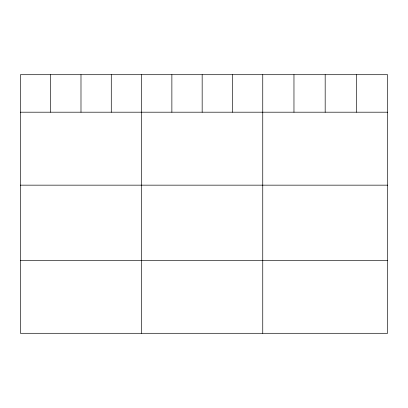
<?xml version="1.0" encoding="UTF-8"?>
<svg xmlns="http://www.w3.org/2000/svg" width="408" height="408" viewBox="0 0 408 408"><rect width="100%" height="100%" fill="white"/><g stroke="black" fill="none" stroke-linecap="round" stroke-linejoin="round"><path stroke-width="0.61" d="M387.6 112.195L387.6 333.295L20.4 333.295L20.4 74.705L387.6 74.705L387.6 112.195L20.4 112.195M20.4 185.156L387.6 185.156M20.4 260.329L387.6 260.329M356.388 74.705L356.388 112.195M325.176 74.705L325.176 112.195M293.964 74.705L293.964 112.195M262.752 74.705L262.752 333.295M232.458 74.705L232.458 112.195M202.164 74.705L202.164 112.195M171.87 74.705L171.87 112.195M141.576 74.705L141.576 333.295M111.282 74.705L111.282 112.195M80.988 74.705L80.988 112.195M50.694 74.705L50.694 112.195"/></g></svg>
